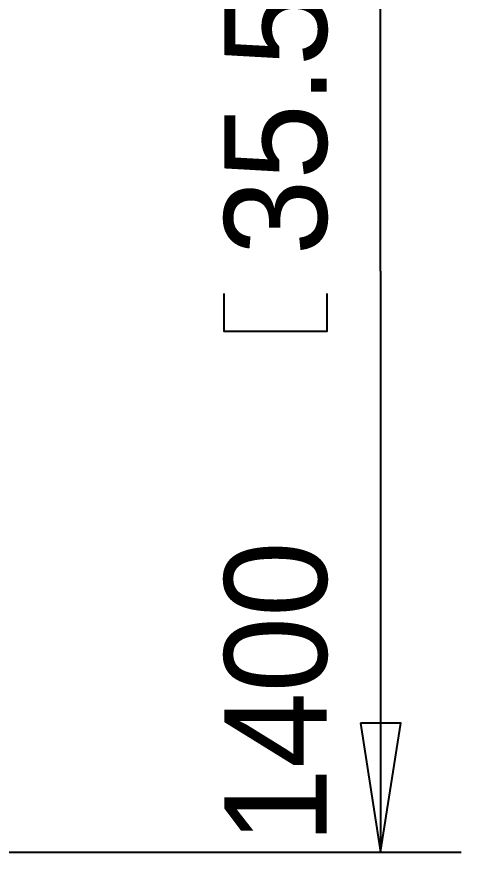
# Model space of a CAD drawing. Extents: x -30 to 128, y -44 to 82.
# Drawn here: x 114.49 to 128.26, y 15.57 to 41.47 of the extents above; entities that cross this region are included whole.
import ezdxf

# ---------------------------------------------------------------- set-up
doc = ezdxf.new("R2010")
doc.units = 0
doc.layers.add('BG_DIMENSION-2', color=7, linetype='CONTINUOUS')

msp = doc.modelspace()

# ---------------------------------------------------------------- linework, layer by layer
at = {"layer": 'BG_DIMENSION-2'}
for points in [[(125.75921, 33.581594), (125.75921, 51.130708)], [(125.75921, 33.581594), (125.75921, 15.570708)], [(124.09551, 32.895794), (124.09551, 31.714694), (120.92051, 31.714694), (120.92051, 32.895794)], [(125.13437, 19.5707), (125.75921, 15.570708), (126.38405, 19.5707), (125.13437, 19.5707)], [(111.678466, 15.570708), (128.259332, 15.570708)]]:
    msp.add_lwpolyline(points, dxfattribs=at)

# ---------------------------------------------------------------- texts
at = {"layer": 'BG_DIMENSION-2', "width": 0.992}
for s, p in [('35.56', (124.09551, 34.076894)), ('1400', (124.09551, 15.839694))]:
    msp.add_text(s, height=3.175, rotation=90, dxfattribs=at).set_placement(p)

doc.saveas('drawing.dxf')
